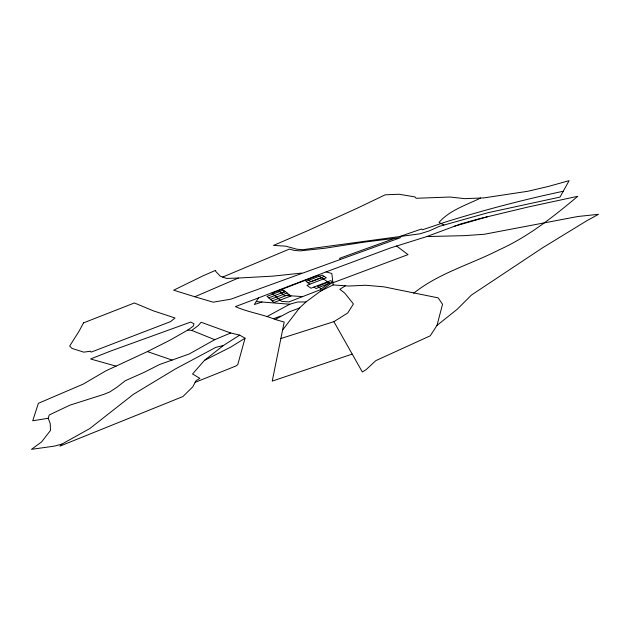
<?xml version="1.0" encoding="UTF-8"?>
<svg xmlns="http://www.w3.org/2000/svg" width="630" height="630" viewBox="0 0 630 630"><rect width="100%" height="100%" fill="white"/><g stroke="black" fill="none" stroke-linecap="round" stroke-linejoin="round"><path stroke-width="0.94" d="M280.862 338.53L333.884 321.654L362.321 371.976L366.101 369.66L375.85 360.628L430.235 335.814L436.999 325.395L442.536 304.282L438.181 297.88L383.867 286.831L365.573 285.248L348.839 286.036L333.136 284.941L320.741 290.997M230.714 332.994L214.736 339.688L189.291 353.95L159.65 364.494L144.12 372.354L125.173 380.78L116.967 387.237L109.762 391.954L103.919 394.341L69.906 405.161L49.274 414.949L48.211 418.265L32.713 420.785L38.383 403.302L83.129 384.15L105.848 370.873L147.388 351.587L169.289 340.562L187.779 330.065L191.788 330.404L198.411 325.434L201.12 322.253L230.714 332.994L239.684 335.128L245.046 338.2L237.754 364.636L235.998 365.959L195.143 382.347M563.228 191.276L560.007 197.088L487.848 212.743L439.275 226.383L429.542 230.785L420.021 233.809L302.731 249.7L296.761 249.189L285.65 246.141L273.499 245.416L308.606 230.304L357.856 207.924L385.206 194.82L398.947 194.245L414.879 196.875L416.162 198.285L450.127 197.032L464.751 198.655L483.808 197.907L527.822 191.276L548.328 186.456L569.118 180.668L563.228 191.276L561.558 191.622A381.355 107.195 -17.2 0 0 495.432 207.546A382.347 107.549 -17.2 0 0 446.095 221.831L422.328 229.832L421.62 228.973L400.121 236.384M413.658 293.218C438.952 273.034 470.925 264.324 499.37 249.724C528.476 236.589 553.447 216.625 577.773 196.3L527.672 207.112L479.115 218.768L460.349 224.044L426.833 236.557L390.183 248.047L326.127 271.877L258.576 297.872L254.339 304.534L262.041 302.022M309.921 284.161L305.975 281.35L322.221 275.089L326.371 277.822L306.928 285.319L310.944 288.225L330.632 280.618L332.805 282.043L305.975 301.959L299.431 308.038L282.579 330.057M223.414 345.484L204.482 360.36L192.567 373.976L199.907 378.37L195.938 380.803L192.835 386.781L182.921 396.553L59.96 446.127L61.858 444.119L89.775 428.573L133.434 394.293L175.361 368.975L215.877 347.335L223.414 345.484L239.684 335.128M436.999 325.395L457.199 309.275L471.382 295.1L542.296 247.992L586.404 220.98L598.5 214.302L577.875 216.5L484.249 234.266L464.775 235.644L426.833 236.557M187.779 330.065L193.189 326.222L193.985 323.781L190.725 322.072L110.762 351.005L90.562 358.982L116.101 366.156M345.295 285.863L339.846 289.304L344.712 293.044L353.438 303.951L347.76 312.96L333.884 321.654M245.046 338.2L230.706 347.122L204.482 360.36M258.576 297.872L235.423 306.605C248.165 312.291 262.45 314.181 275.16 319.473L289.509 311.771L299.431 308.038M267.073 316.543L289.737 304.219L297.73 301.99L305.975 301.959M480.564 198.033C466.271 205.159 449.844 210.011 439.031 222.429L443.906 224.981M238.353 278.035L226.603 278.428L220.319 276.224L215.696 271.357L215.602 270.349L203.569 275.578L173.652 290.194L194.835 296.761L238.353 278.035L272.837 276.137L301.786 273.081M222.689 277.058L289.406 249.07L293.974 250.338L300.203 250.882L324.978 248.22L364.683 242.07L400.672 237.605L230.793 299.187L213.176 302.187L194.835 296.761M268.711 297.864L285.232 291.493M307.936 282.744L324.277 276.444M281.476 293.178L284.791 291.895L281.689 289.406M321.536 277.736L311.094 281.76L307.708 279.389M270.451 299.384L287.075 292.974M272.215 300.927L288.942 294.47M328.269 282.224L317.614 286.343L321.253 288.894M332.805 282.043L316.039 288.524L313.976 287.052M394.703 238.345L339.554 258.332L340.247 259.143M332.892 282.775L408.019 254.614L396.561 245.968M273.9 318.544L280.72 316.063M352.217 354.107L272.231 381.126L284.201 322.056L275.16 319.473M454.395 226.264L487.337 216.799M61.858 444.119L54.4 446.119L31.5 449.332L41.564 441.945L50.51 430.408L50.195 423.423L48.211 418.265M302.62 296.612L284.13 295.344L278.413 290.666M256.229 301.557L289.737 304.219M326.127 271.877L331.837 273.514L333.136 284.941M147.388 351.587L172.1 360.069M191.788 330.404L214.736 339.688M83.53 322.867L79.215 330.931L69.67 346.043L72.033 348.429L83.758 352.154L90.444 351.233L91.153 352.123L170.683 321.568L175.014 317.977L153.539 310.905L134.403 302.967L83.53 322.867M329.325 282.925L319.812 289.957L288.886 301.927L281.594 301.368L271.916 293.163L318.048 275.405L329.325 282.925M290.839 295.99L274.003 302.495L267.002 296.36L283.413 290.036L290.839 295.99"/></g></svg>
